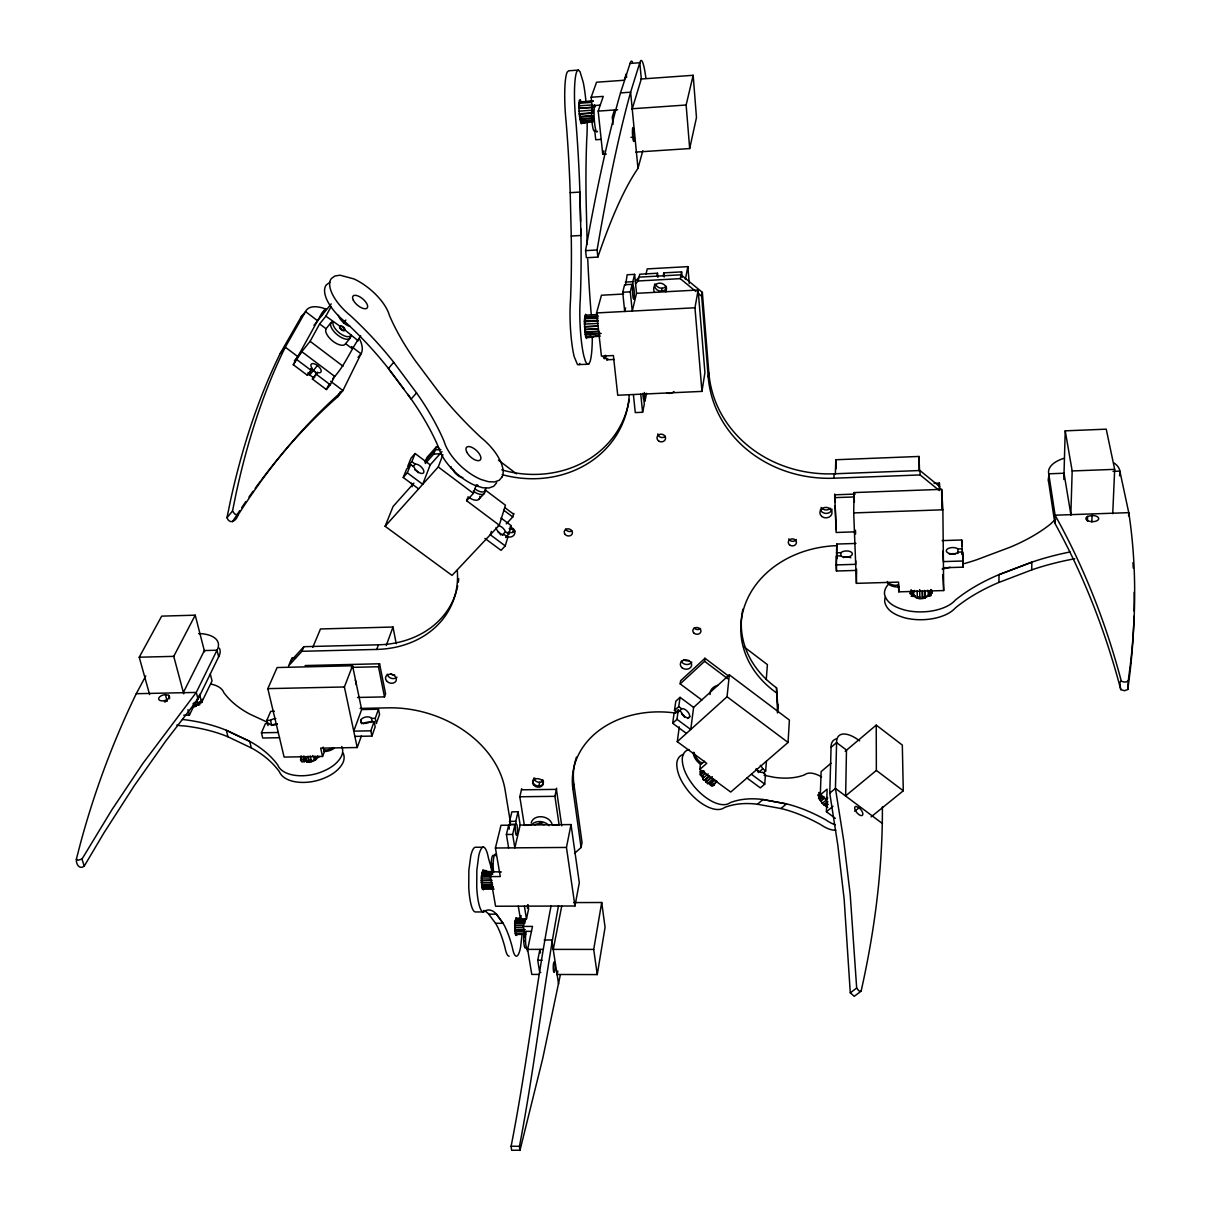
<?xml version="1.0" encoding="UTF-8"?>
<svg xmlns="http://www.w3.org/2000/svg" width="1211" height="1211" viewBox="0 0 1211 1211"><rect width="100%" height="100%" fill="white"/><g stroke="black" fill="none" stroke-linecap="round" stroke-linejoin="round"><path stroke-width="1.5" d="M515.538 933.136C515.432 937.602 516.219 933.212 516.734 935.573M586.624 336.158L586.472 338.505L586.139 335.901M998.954 582.385L999.014 574.635L1031.863 562.146L1031.727 569.897M305.596 756.603C302.659 765.791 318.902 762.567 312.605 755.573M856.419 583.354L853.71 512.919L854.012 492.574L941.658 489.35L942.869 509.801L943.687 590.559L898.789 591.846L898.547 582.113L856.419 583.354L856.601 569.306M598.779 331.209L585.019 331.905L585.579 336.613L590.877 336.037M855.738 560.829L855.677 564.311L836.18 564.916L836.453 571.017L855.92 570.426M593.36 115.878L579.6 116.816C580.886 120.404 580.932 125.762 582.113 123.022M845.641 796.051L846.474 750.063L836.589 742.6L831.079 747.263L829.762 793.144L837.83 845.263L844.143 899.031L850.289 992.838L854.255 996.32L861.097 991.188C874.705 930.759 882.728 868.817 882.38 806.829M1134.011 616.202A3069.734 1160.834 -26.7 0 1 1129.999 672.453L1127.819 689.453L1124.519 690.724L1120.78 689.604A7035.986 2148.617 -36.3 0 0 1054.842 523.213L1048.59 481.63L1048.756 473.804A35.694 16.636 0.2 0 1 1063.576 458.424M1054.872 523.213L1055.069 515.19L1048.756 473.804L1064.015 473.229L1070.887 514.645M1063.848 479.495L1065.226 430.844L1106.233 429.163L1114.68 469.353L1112.742 513.676M836.18 564.916L836.438 555.985L840.737 555.849A6.222 3.164 -2.9 0 0 850.077 556.394A6.222 3.164 -2.9 0 0 850.198 551.55A6.222 3.164 -2.9 0 0 840.812 552.685L836.529 552.821L836.801 558.876L836.786 544.057L855.965 543.436M836.529 552.821L836.786 544.057M836.453 571.017L836.438 555.985M584.792 319.174L585.624 314.254L585.867 315.435M835.318 818.333L826.417 811.733L827.113 789.178L820.316 794.855L826.265 799.29A9.809 4.481 49.9 0 0 827.143 802.999M1070.827 515.129L1072.174 470.958L1065.226 430.844M490.5 875.689L481.63 876.022L482.886 870.103M938.404 489.819L920.118 474.939L833.955 478.209L834.091 473.804A121.917 110.292 -3.5 0 1 708.874 372.988L702.35 292.351L681.036 274.806L639.075 277.137L635.275 281.33M854.815 531.856L836.135 532.477L834.712 494.012M835.348 474.273L835.802 459.741L918.967 456.456L919.573 471.049M579.509 103.677L579.388 100.241L580.069 102.39L580.296 99.726L580.674 102.602M820.316 794.855L821.134 771.604L831.064 763.218M1087.463 521.23L1087.629 516.401L1092.095 515.477A6.403 3.103 0.7 0 1 1098.619 518.126A6.403 3.103 0.7 0 1 1094.154 521.563L1092.489 521.669A6.403 3.103 0.7 0 1 1086.464 519.791A6.403 3.103 0.7 0 1 1087.629 516.401M1091.853 521.911L1092.095 515.477M516.507 919.603L515.977 917.862L515.159 922.252A7.508 1.453 -89.8 0 0 515.311 929.866M821.028 510.951L821.164 507.53A6.055 5.253 -0.1 0 0 830.731 508.287M1119.645 475.847L1119.857 471.124A35.694 16.636 0.2 0 0 1113.757 462.753M1128.607 515.886L1128.758 512.662L1119.857 471.124L1113.015 471.382M1120.78 689.604C1118.056 674.709 1122.748 685.381 1128.258 680.779L1130.468 663.825A3086.385 1159.29 -26.6 0 0 1128.788 512.662L1055.069 515.19A7140.283 2158.956 -36.2 0 1 1121.25 680.93M1127.819 689.453L1128.258 680.779M693.358 752.394A10.309 5.056 48.3 0 0 700.427 764.292L699.822 769.439L730.717 792.055L788.058 742.449L789.39 720.061L729.34 674.83L693.6 707.391L690.754 729.506L676.979 719.334L678.296 709.918L681.339 712.159A5.783 2.785 47.6 0 0 687.833 717.956A5.783 2.785 47.6 0 0 688.529 712.84A5.783 2.785 47.6 0 0 681.793 708.829L678.75 706.573L680.052 697.324L693.6 707.391M712.976 778.794L707.557 783.805L705.498 780.732L703.228 779.99L702.683 778.612L708.163 773.874M482.811 888.117L482.508 889.434L481.433 882.547L492.302 882.486M778.158 704.348L777.583 712.961L776.493 687.772A100.331 83.498 0.9 0 1 742.888 609.148M746.96 778.007L760.357 787.877L764.746 784.122L765.458 774.419L762.506 772.224A5.722 2.71 48.9 0 1 756.557 769.167M763.535 772.86L765.7 770.983L766.412 761.447M630.083 63.426L639.802 62.715L630.613 92.187A2037.432 173.173 -88.9 0 0 600.232 231.861L597.084 249.981L597.871 257.08L586.381 257.746L585.579 250.647L588.864 232.512A2035.297 179.728 -88.8 0 1 620.516 92.884L630.083 63.426A38.964 4.632 86.7 0 1 632.46 61.912M824.858 798.367C816.32 802.439 825.978 805.315 827.734 807.495M766.245 679.553L767.411 664.627L743.705 646.613M558.528 905.616C543.572 985.512 534.808 1066.482 519.458 1146.348L519.958 1150.45L542.695 1058.626L560.315 974.946M521.926 935.634L520.563 947.199A30.033 5.798 -89.8 0 1 512.359 947.547A176.836 35.679 -88.8 0 0 503.216 923.493L496.283 913.987A178.244 36.285 -88.8 0 0 485.036 910.914A32.394 6.797 -90 0 1 476.74 887.224L476.846 870.194L478.723 855.799A32.394 6.797 -90 0 1 488.305 857.464A162.304 32.167 89.1 0 0 491.409 868.03M551.096 905.631C535.807 985.451 526.815 1066.407 511.118 1146.212L511.632 1150.299L520.155 1150.178M492.241 863.488L492.271 866.804M592.709 107.234L578.934 108.203L579.539 116.816M699.822 769.439L706.74 763.324L677.267 741.677L727.039 696.749L729.34 674.83M524.893 923.342L514.72 923.342L515.296 932.894M694.1 752.409A11.414 5.586 48.3 0 0 699.64 761.734L701.941 762.96M701.865 700.034L680.188 683.882L704.59 661.312L704.969 658.194M677.267 741.677L679.295 726.888M680.188 683.882L680.627 680.733L704.969 658.284L728.75 676.192M686.425 733.412L672.665 723.27L674.012 713.839L678.296 709.918M677.509 712.734L674.482 710.494L675.799 701.23L680.052 697.324M833.955 478.209A122.402 110.579 -3.4 0 1 708.238 377.105L708.874 372.988M623.589 294.031L601.473 295.227L596.569 312.938L601.443 356.11L613.387 355.534L617.731 395.24L701.956 391.395L704.923 372.61L698.141 290.004L636.532 293.334L632.248 311.06L630.28 291.836L632.142 284.343L624.619 284.752L622.696 292.245L624.709 311.469L625.587 307.912M531.508 931.35L526.164 931.35L525.831 933.348A10.112 1.892 -89.8 0 0 525.816 944.625A10.112 1.892 -89.8 0 0 527.754 948.803M557.015 974.477L597.25 974.583L605.076 927.369L601.716 902.498L573.726 902.589M525.741 947.85A9.143 1.726 -89.8 0 1 523.848 943.051A9.143 1.726 -89.8 0 1 524.287 932.076L524.302 931.986M597.25 974.583L593.708 949.409L601.716 902.498M306.822 761.946C305.49 758.994 299.193 766.76 301.524 755.967M708.238 377.105L701.669 296.241L702.35 292.351M701.956 391.395L694.963 307.776L698.141 290.004M492.438 868.317L490.41 876.597L495.571 906.237L574.953 905.995L579.312 882.743L571.017 824.57L520.17 825.085L514.842 847.851L512.647 834.44L514.947 824.721L508.741 824.782L506.41 834.485L508.635 847.897M574.574 853.361L581.083 847.518L582.037 842.493L573.908 784.228A93.141 73.568 8.5 0 1 576.466 757.132M557.136 974.704L557.832 971.055M584.535 319.22L584.837 332.344L598.643 331.632M553.23 949.621L561.737 906.085M685.35 279.453L687.848 266.632L647.234 268.903L645.932 274.397M326.031 328.771L330.906 322.731L333.237 321.763A11.187 5.116 39.9 0 0 339.67 333.146A11.187 5.116 39.9 0 0 350.948 335.28L350.463 337.733L345.604 343.652A12.337 5.692 39.9 0 1 333.101 341.366A12.337 5.692 39.9 0 1 326.031 328.771L319.643 323.912L325.88 316.162L331.163 306.489M574.953 905.995L566.445 847.443L571.017 824.57M695.962 291.548L680.264 278.651L681.611 271.885L663.825 272.869L663.189 275.79M359.576 338.989A34.998 16.091 39.8 0 1 361.029 353.794L342.925 390.532A4614.803 1380.585 67.7 0 0 238.067 515.008L234.767 514.07L232.527 511.027L236.115 493.361A2557.844 869.074 60.9 0 1 285.266 347.163L305.55 311.59A34.998 16.091 39.8 0 1 326.213 309.229M539.47 970.965L537.729 960.247L539.939 949.394L540.515 952.966M581.083 847.518L572.909 789.163L573.908 784.228M238.098 515.023C235.918 521.623 229.53 524.514 226.972 517.718L230.62 500.022A2547.868 872.041 61 0 1 280.241 353.445L300.661 317.751L305.55 311.59L317.6 320.764M538.744 974.431L531.765 974.416L527.648 949.379L532.492 926.4L523.349 926.415L525.105 937.026M633.398 394.529L635.275 412.588L642.602 412.27L644.313 404.141L643.904 400.175A6.449 0.802 87.7 0 1 642.89 393.333M646.583 393.318L644.918 401.28L644.509 397.299A6.449 0.802 87.7 0 0 644.434 392.485M531.19 823.056A10.717 8.28 12.4 0 1 541.817 816.759A10.717 8.28 12.4 0 1 552.261 825.024L559.119 824.948L554.926 796.323L556.666 788.21M927.444 590.272C933.711 601.034 908.477 601.943 914.593 590.423M515.75 918.877L526.467 918.907L528.617 908.961L528.163 906.146A5.389 1.014 90 0 1 527.406 905.313M523.349 926.415L524.923 919.134M527.3 908.205L528.087 904.556M661.433 291.23L662.069 288.279M521.139 915.607L520.397 918.922L518.293 906.176M635.805 152.102L689.68 148.559L696.476 117.573L693.161 75.294L640.922 79.033M600.368 105.13L594.707 105.524L594.359 107.083A13.639 1.862 86.5 0 0 594.571 122.811A13.639 1.862 86.5 0 0 597.038 131.999L597.447 131.318M600.868 139.416L595.736 139.749L594.707 130.228A12.322 1.695 86.5 0 1 592.073 122.568A12.322 1.695 86.5 0 1 592.209 106.962L594.707 105.524L594.843 106.765M656.831 276.153L657.497 273.232L639.771 274.216L638.136 280.967L635.608 283.768M594.646 107.234L594.571 104.767M538.819 786.06L539.667 782.291M516.249 824.267L515.765 821.285L518.036 811.748L511.875 811.824L509.574 821.361L510.058 824.328L516.249 824.267A5.51 1.06 89.6 0 1 517.506 829.838A5.51 1.06 89.6 0 1 516.264 835.106A5.51 1.06 89.6 0 1 515.432 827.703L514.947 824.721M689.68 148.559L686.137 105.009L693.161 75.294M579.479 103.919L578.979 103.132L578.934 108.203M531.175 825.236L524.348 825.297L519.807 796.762L521.729 788.664M501.369 871.981L482.614 871.466M490.41 876.597L500.279 876.552L495.405 848.003L501.006 825.266L510.315 825.175M632.142 284.343L632.581 288.596A6.691 0.848 87.3 0 0 633.338 298.572A6.691 0.848 87.3 0 0 634.337 294.5A6.691 0.848 87.3 0 0 633.232 285.947L632.808 281.694L634.625 274.352L627.162 274.761L625.587 284.933M198.604 633.595A31.092 15.652 -13.9 0 1 216.996 650.231L196.273 692.42L142.868 763.445L111.942 809.72L81.985 859.083L77.973 860.234L76.384 859.114L80.637 842.689A6799.326 2381.371 26.8 0 1 136.253 693.721L145.774 675.935M195.077 702.501L196.076 706.407L193.76 706.482M597.856 257.05A3181.04 257.928 -87.4 0 1 637.97 168.374L642.814 150.724M515.038 923.448L515.159 922.252M512.601 532.416L513.6 529.04A5.843 4.98 17.2 0 1 509.195 528.677M506.274 523.863L512.768 516.991L513.842 513.403M484.945 538.426L501.036 550.324L505.244 545.904L507.833 537.26L504.548 534.793A6.07 2.937 43.5 0 1 499.341 532.749A6.07 2.937 43.5 0 1 496.056 527.527M505.608 537.502L508.741 534.202L511.284 525.71L501.006 517.99M632.233 108.884L641.315 78.912L639.802 62.715A38.994 4.466 86.8 0 1 645.917 78.276M413.905 483.128L393.106 506.44L385.113 526.27L452.036 575.407L499.28 525.196L505.456 505.229L485.036 489.85M491.348 531.402L490.304 534.747L505.244 545.904M716.579 780.853C710.721 791.479 711.493 782.836 707.92 783.487M606.348 154.039L602.76 154.281L603.865 150.875M614.537 109.974L612.266 116.967L613.023 124.4M499.28 525.196L466.629 500.733L473.395 493.377L476.241 484.96A3.088 1.468 42.7 0 0 477.528 485.687M466.629 500.733L467.522 498.115M602.76 154.281L598.189 111.109L603.26 96.396L591.165 97.258L592.754 112.033M357.517 697.46L384.493 696.9L385.582 693.827L379.573 663.779L305.111 665.55M354.868 736.394L371.913 736.091L375.168 726.827L374.093 721.589L370.324 721.65A5.646 3.133 -11.8 0 1 361.801 722.695A5.646 3.133 -11.8 0 1 363.603 717.684A5.646 3.133 -11.8 0 1 371.505 718.38L375.259 718.305L378.483 709.222L361.665 709.555L353.748 731.141L370.823 730.823L374.093 721.589M591.165 97.258L596.569 82.227L624.195 80.244L626.269 73.871L626.602 77.443M361.665 709.555L352.552 665.762L277.122 667.533L267.828 688.635L284.101 757.072L322.55 756.466L320.673 748.141L357.23 747.535L361.438 735.849M384.493 696.9L378.483 666.746L379.603 663.704M386.248 645.508L393.015 627.026L320.491 628.963L312.756 647.37M295.726 657.709L292.063 657.8L288.536 665.944L301.917 651.291L376.712 649.429L378.438 644.797A98.772 81.364 22.4 0 0 455.911 592.8M319.901 756.36C316.525 757.995 316.934 759.388 313.831 760.917M385.113 526.27L438.261 466.962L442.893 454.685M322.55 756.466L324.442 751.501L324.033 749.685L326.667 750.048A11.202 6.252 -12.7 0 0 332.147 748.247M425.318 463.51L433.735 454.049L436.596 446.602L439.548 448.827M357.23 747.535L344.393 686.97L352.552 665.762M430.208 464.857L422.715 484.309L407.335 472.835L410.665 464.555L414.056 467.098A6.191 3.012 41.8 0 0 421.125 473.41A6.191 3.012 41.8 0 0 422.911 468.929A6.191 3.012 41.8 0 0 415.222 464.161L411.846 461.633L415.101 453.519L430.208 464.857L442 451.642M425.636 460.755L426.908 457.516L436.596 446.602M418.597 488.911L403.233 477.467L406.578 469.172L410.665 464.555M826.992 797.565L826.265 799.29L827.749 798.049L826.992 797.474L827.204 799.396M301.917 651.291L303.885 646.689L378.438 644.797M279.499 737.711L262.726 738.014L261.455 732.791L265.406 723.633L269.114 723.557A5.631 3.058 -13.3 0 0 277.258 724.072M268.055 725.571L266.814 720.378L270.689 711.372L274.382 711.296M349.843 326.259C345.483 325.547 339.398 319.447 338.308 315.284M194.108 702.516L201.662 702.35L212.046 680.885L210.305 674.118M183.754 715.201L189.4 715.095L198.771 695.901M76.384 859.114C75.733 863.958 79.608 870.028 84.225 866.137L103.995 832.805L134.466 785.439L165.831 740.95L198.029 699.11L218.661 656.801A31.017 15.698 -13.9 0 0 219.418 648.173M261.455 479.859A4578.836 1381.251 67.9 0 1 337.839 396.678L340.306 391.622M183.285 692.692L204.387 650.549L216.996 650.231L218.661 656.801M332.647 378.71C344.757 366.252 350.63 349.707 360.711 335.901M330.315 384.795L334.614 376.349L301.781 351.614L293.304 364.738L307.382 375.304L312.302 368.628A6.282 2.997 39.7 0 1 313.119 363.572A6.282 2.997 39.7 0 1 320.764 369.325A6.282 2.997 39.7 0 1 317.297 372.398L312.393 379.058L326.38 389.548L330.315 384.795L316.313 374.275L317.297 372.398M326.38 389.548L329.256 383.902M183.739 693.827L173.748 656.362L195.228 615.173L161.699 616.127L139.235 657.21L149.619 694.569M307.382 375.304L312.302 368.628M585.836 100.286A40.463 5.813 86.3 0 0 583.248 82.318L580.008 71.646L578.404 70.087L568.746 70.783L567.263 72.009A40.432 5.994 86.3 0 0 566.142 122.054A246.635 41.87 86.1 0 1 570.169 191.762L571.274 236.932A245.894 41.991 86.2 0 1 570.487 300.419A39.494 6.116 87.1 0 0 574.181 356.609L577.511 364.617L588.667 364.223L590.045 361.665A39.524 5.934 87.2 0 0 592.3 337.793M294.394 360.772L310.107 341.305L319.643 323.912M293.304 364.738L321.748 313.24L325.517 308.563L321.309 316.177M579.115 364.693L579.797 363.451M481.388 875.765L481.312 882.637M199.225 703.379L201.98 702.38L201.541 701.411M927.02 596.402L931.198 595.555L930.744 589.515M280.271 353.461L285.296 347.179L297.8 356.594M313.982 325.305L331.193 303.885M861.097 991.188L858.887 990.901L856.677 988.025L850.183 894.263L843.689 840.51L835.439 788.422L836.589 742.6A31.229 13.624 49.4 0 1 859.643 740.86M339.988 326.243L325.88 316.162M343.515 322.898L345.846 320.037M344.893 329.982L358.229 340.836M309.486 375.274L317.449 365.495M312.393 379.058L316.767 373.684L313.543 370.309A6.267 2.997 39.6 0 0 310.864 368.901M350.948 335.28L349.495 338.747A12.367 5.661 39.9 0 1 338.02 335.341A12.367 5.661 39.9 0 1 330.542 324.306L330.906 322.731L333.237 321.763M358.047 357.396L361.029 353.794L351.538 346.573M226.972 517.718L232.527 511.027M496.677 482.735L493.755 486.247L489.047 487.972L482.841 487.761L475.575 485.611A37.269 17.499 42.4 0 1 438.654 447.601A222.854 111.261 39.1 0 0 411.634 399.721L407.819 394.392M337.824 396.648L342.925 390.532L330.603 381.253M821.103 801.485L818.53 798.079L821.679 795.778M393.711 362.271L388.428 368.522L411.165 399.07L416.523 392.879M415.101 453.519L411.059 458.106L407.774 466.235L411.846 461.633M403.233 477.467L407.335 472.835M413.193 466.462L415.222 464.161M424.577 461.966L435.355 449.826L440.849 449.614M290.534 661.327L303.885 646.689M478.829 499.371L484.097 493.664M502.338 535.05L505.471 531.735L508.741 534.202M300.51 756.345L300.782 757.375M674.482 710.494L678.75 706.573M678.584 711.75L681.793 708.829M672.665 723.27L676.979 719.334M687.606 718.501L689.74 716.549M701.865 763.626L704.56 761.235M700.503 771.15C698.005 771.558 702.88 774.722 703.091 770.559M700.548 772.8L703.334 770.68M702.683 778.612C703.576 775.494 694.917 774.571 704.454 771.165M700.639 774.525L703.833 772.421M701.623 776.523L705.635 773.163M704.408 780.308L709.51 775.842M704.318 780.444L709.419 775.963M706.089 781.731L711.175 777.265M706.043 782.336L712.416 776.751M709.525 783.895L714.611 779.445M709.858 784.667L714.944 780.217M712.219 784.062L713.067 785L716.882 781.655M759.494 771.619L762.763 768.803L765.7 770.983M757.45 804.21L762.975 799.517L786.469 803.892L780.974 808.524M578.404 70.087L576.951 71.313A40.463 5.813 86.3 0 0 575.906 121.388A246.862 40.659 86.2 0 1 579.872 191.156L580.644 221.356M845.187 751.304L876.234 725.117L902.316 745.068L903.285 790.783L871.087 816.91M819.257 795.082C816.153 793.038 819.136 798.776 820.846 793.81M818.348 795.899L819.014 796.414L821.512 794.34M818.969 797.761L821.467 795.672M819.59 799.548L823.329 796.429M820.18 799.729L823.934 796.611M829.762 793.144L835.439 788.422L882.486 823.571M822.284 803.377L826.402 800.047M824.101 804.74L827.855 801.637L824.04 804.891M825.751 806.344L828.263 804.271M826.417 811.733L833.001 806.299M845.793 795.718L876.355 770.438L876.234 725.117M854.769 811.294L859.053 807.782A5.586 2.513 50.1 0 1 862.837 813.807A5.586 2.513 50.1 0 1 859.583 815.003L858.523 814.276A5.586 2.513 50.1 0 1 854.921 809.296A5.586 2.513 50.1 0 1 856.101 806.45L859.053 807.782M850.289 992.838L856.677 988.025M329.801 282.36L326.243 284.979A36.92 16.5 40 0 0 345.377 322.065A222.733 110.473 38.8 0 1 387.929 367.887L403.868 389.064M201.874 700.079L202.419 699.292M701.759 763.535L700.533 764.383M592.209 106.962L594.692 105.599M453.489 470.519C454.186 473.274 461.119 478.466 462.784 477.482M912.201 595.07L911.126 596.236L914.85 596.402M910.203 592.633C908.099 594.752 914.502 593.935 911.156 590.332M525.014 941.386L524.56 940.599M515.553 920.723L515.614 920.708A7.508 1.453 -89.8 0 1 516.597 918.604L516.946 918.498M524.287 932.076L526.149 931.441M301.433 758.676L300.449 759.872L303.431 759.933M701.29 774.662L700.791 772.921M930.487 593.435L932.334 593.027L931.804 592.088M324.306 751.516L324.442 751.501A10.112 5.661 -12.7 0 0 333.994 748.368M620.516 92.899L630.613 92.187L637.97 168.344M579.403 101.936L593.163 100.967M579.463 102.254L593.208 101.285M579.1 103.283L591.15 102.435M579.07 105.841L592.845 104.888M579.1 108.384L592.875 107.431M579.085 111.155L592.906 110.156M598.189 111.109L617.61 109.762M631.627 108.793L686.137 105.009M579.373 113.743L593.133 112.79M579.236 114.152L593.012 113.198M579.63 116.619L593.39 115.681M580.008 118.648L592.043 117.815M579.963 119.526L591.982 118.708M580.417 120.828L585.564 120.479M580.417 121.161L590.711 120.449M580.841 121.69L592.83 120.873M580.886 122.811L592.875 121.993M581.764 123.174L585.185 122.947M630.961 137.358L634.292 137.146L634.004 131.817A6.978 0.848 86.8 0 0 632.778 127.73A6.978 0.848 86.8 0 0 632.581 135.39L632.732 137.146A6.978 0.848 86.8 0 0 633.747 141.445A6.978 0.848 86.8 0 0 634.292 137.146M570.199 192.685L579.902 192.065L580.947 235.464L571.244 236.039M585.579 250.647L597.084 249.981M638.136 280.967L680.264 278.651M625.285 282.102L632.808 281.694M622.696 292.245L630.28 291.836M596.569 312.938L694.963 307.776M585.443 315.163L597.447 314.542M584.701 316.813L598.446 316.086M584.807 317.842L596.841 317.206M584.429 318.796L598.189 318.084M584.292 321.036L598.067 320.325M584.459 321.717L598.219 321.006M584.217 324.124L598.007 323.413M598.143 326.047L584.368 326.758L598.31 326.198M598.446 328.832L584.686 329.528L598.401 328.892M585.352 334.13L600.807 333.343M585.322 334.372L600.777 333.585M596.024 335.78L599.445 335.598M586.2 336.628L599.899 335.931M586.185 336.976L599.899 336.28M586.639 337.581L593.481 337.233M606.862 359.803L614.265 359.44M433.735 454.049L441.076 453.762M834.091 473.804L919.936 470.519L939.554 486.489M1072.174 470.958L1114.68 469.353M934.105 483.295L939.358 483.098L939.721 489.471M855.193 494.073L834.682 494.815L835.015 502.141M834.591 497.645L853.467 496.964M853.71 512.919L942.869 509.801M942.203 540.621L961.716 539.985L962.382 554.941L962.124 551.399M943.46 567.762L963.275 567.157L962.594 551.989L958.204 552.125A6.327 3.179 -1.2 0 1 948.743 553.291A6.327 3.179 -1.2 0 1 948.395 548.416A6.327 3.179 -1.2 0 1 957.992 548.946L962.351 548.81M963.245 560.996L943.399 561.601L942.794 551.111M451.037 466.613L450.886 467.779L453.565 469.959M139.235 657.21L173.748 656.362M351.251 667.382L378.483 666.746M267.828 688.635L344.393 686.97M136.268 693.706L196.273 692.42L198.029 699.11M360.076 708.405L388.322 707.845A102.466 78.957 16.8 0 1 505.108 790.026L510.452 822.663M266.814 720.378L270.507 720.303A5.631 3.058 -13.3 0 1 275.82 718.607M261.455 732.791L278.258 732.488M521.457 789.814L556.424 789.375L561.722 825.796M519.807 796.762L554.926 796.323M509.574 821.361L515.765 821.285M506.41 834.485L512.647 834.44M483.628 847.2L475.772 847.261A32.364 6.918 -90 0 0 470.791 855.859L468.854 870.24L468.748 887.254A32.364 6.918 -90 0 0 475.393 911.959L483.28 911.944M495.405 848.003L566.445 847.443M482.947 870.179L486.686 870.77M482.644 871.738L491.666 871.693M482.129 872.208L492.968 872.132M481.796 873.933L492.635 873.873M481.842 874.115L492.695 874.054M481.63 876.022L490.682 875.977M481.342 878.036L490.455 878.02M490.47 880.185L481.236 880.427L492.105 880.367M481.675 884.363L492.544 884.302M481.539 884.984L492.393 884.923M481.933 886.316L492.786 886.27M481.902 886.558L492.756 886.513M482.341 887.315L493.18 887.254M482.281 888.178L493.134 888.132M482.689 889.177L494.088 889.116M488.775 914.184L496.434 914.169L503.08 923.282L495.541 923.297M516.113 918.226L521.139 918.226M515.78 919.709L524.151 919.694M515.386 920.118L525.438 920.103M515.417 920.36L525.468 920.345M515.038 921.329L525.09 921.314M515.129 921.995L525.196 921.98M514.645 925.31L523.031 925.295M514.796 925.613L523.182 925.598M514.72 927.581L523.107 927.565M514.902 929.654L524.923 929.594M514.69 929.745L524.757 929.73M514.932 931.622L525.044 931.486M515.159 933.439L525.226 933.424M515.583 934.196L525.635 934.181M515.553 934.423L525.604 934.408M544.163 939.993L551.732 939.993L558.589 984.089M527.648 949.379L542.831 949.394M553.109 949.394L593.708 949.409M537.729 960.247L542.089 960.247M511.118 1146.212L519.458 1146.348M168.738 695.326A5.571 2.876 -14.7 0 1 168.465 698.656A5.571 2.876 -14.7 0 1 162.789 700.851L161.457 700.821A5.571 2.876 -14.7 0 1 159.035 697.612A5.571 2.876 -14.7 0 1 165.392 694.63L168.738 695.326L169.646 698.671M898.85 586.987L898.683 586.987A11.217 5.813 -1.9 0 1 887.36 581.477M588.667 364.223L587.123 364.148L585.488 361.408L583.884 356.14A39.524 5.934 87.2 0 1 580.251 299.904A246.121 40.765 86.3 0 0 580.962 236.357L580.826 228.894M199.209 703.697C201.904 705.998 195.304 703.969 196.121 706.24M764.08 775.297L774.556 777.371A168.253 76.823 46.9 0 0 804.619 774.813A32.137 14.729 49.8 0 1 821.588 776.932M493.392 855.299A9.824 2.013 89.9 0 0 491.439 860.476A9.824 2.013 89.9 0 0 491.696 871.36L493.664 871.905M267.676 722.377L249.814 714.127A165.014 86.178 -11 0 1 223.793 692.556A31.97 16.742 -14.4 0 0 210.805 684.048M819.559 792.63L818.712 792.554L819.469 794.098M474.803 488.79L474.924 488.881A11.141 5.298 42.7 0 0 485.656 488.442M473.244 491.06L475.832 492.756A12.322 5.873 42.7 0 0 485.111 490.576M751.335 774.223L764.746 784.122M727.039 696.749L788.058 742.449M504.73 507.515L513.6 514.191M503.776 510.225L512.768 516.991M704.59 661.312L727.841 678.796M297.21 359.909L311.303 370.505M438.261 466.962L473.395 493.377M310.107 341.305L343.001 366.191M876.355 770.438L903.285 790.783M345.604 343.652L351.932 348.48M498.463 460.135L516.476 473.819M698.823 293.895L701.669 296.241M713.067 785L714.248 785.303L713.703 783.926M819.014 796.414L819.605 797.353M592.83 115.62L592.784 121.721M323.927 750.305L324.442 751.501M81.985 859.083L84.225 866.137M165.392 694.63L167.209 701.305M711.493 785.303L711.22 784.138M187.962 709.691L189.4 715.095M197.393 701.759L198.301 705.196M196.757 701.532L197.665 704.969M193.094 703.455L194.002 706.891M199.558 694.312L201.662 702.35M195.228 615.173L204.598 651.775M227.986 736.803L226.321 730.294L249.678 741.344L251.298 747.898M270.507 720.303L271.748 725.495A5.631 3.073 -13.4 0 1 277.062 723.8M303.961 755.952L305.187 761.295M303.295 756.436L304.521 761.78M300.661 756.481L301.494 760.039M308.063 756.194L309.289 761.537M307.806 756.754L309.047 762.097M306.141 758.207L306.958 761.764M310.243 755.982L311.484 761.507M315.768 759.721L314.951 756.148L315.587 759.6M323.065 747.066L323.791 750.32M360.757 720.212L361.499 723.694M371.505 718.38L372.216 721.877M370.823 730.823L371.913 736.091M375.259 718.305L376.333 723.557L379.543 714.46L378.483 709.222M393.015 627.026L396.209 643.707M411.513 483.234L412.149 486.731M527.451 951.286L526.846 947.562A9.143 1.711 -89.8 0 0 527.285 948.046M524.378 906.161L526.467 918.907M508.741 824.782L509.241 827.764A5.495 1.09 89.6 0 0 509.18 829.172M518.036 811.748L520.17 825.085M484.037 871.224L483.325 872.344L483.083 870.785M493.679 872.026L493.361 869.619A10.869 2.21 89.9 0 1 493.725 857.66A10.869 2.21 89.9 0 1 496.116 854.875M898.501 585.488L898.789 591.846M640.755 394.18L642.602 412.27M634.625 274.352L636.532 293.334M657.497 273.232L657.876 277.349M663.825 272.869L664.203 277.001M681.611 271.885L682.096 277.455M687.848 266.632L689.271 283.541M963.275 567.157L962.594 551.989M776.493 687.772L777.916 708.072M942.794 574.604L943.687 590.559M483.219 888.284L483.461 889.828L483.704 888.178M835.166 505.804L836.226 529.585M840.812 552.685L840.949 555.713M835.802 459.741L836.195 468.718M919.936 470.519L920.118 474.939M854.012 492.574L854.376 501.99M855.466 530.251L855.602 534.006M587.184 244.213L586.109 199.876A193.366 25.855 87.1 0 1 586.76 138.659A40.463 5.813 86.3 0 0 587.138 122.462M913.124 590.968L913.23 596.327M912.867 591.104L912.988 596.463M911.217 590.029L911.293 593.602M910.823 590.393L910.899 593.95M898.638 584.868L895.413 585.367A12.428 6.418 -1.9 0 1 887.814 582.567M917.196 590.711L917.242 598.037M922.388 591.104L922.525 598.264M922.313 590.938L922.434 598.098M918.967 456.456L919.225 470.928M919.694 589.575L919.845 598.522M925.174 590.832L925.28 597.992M924.583 590.378L924.704 597.538M931.486 589.802L931.531 593.375M929.503 590.726L929.579 596.1M928.565 590.499L928.64 595.873M941.658 489.35L941.87 509.498M939.358 483.098L939.448 490.561M957.992 548.946L958.007 553.548M961.716 539.985L961.746 546.085M458.727 578.646A98.772 81.364 22.4 0 1 458.303 582.264M457.682 585.852A98.772 81.364 22.4 0 1 456.426 591.089M629.236 399.463A105.539 94.155 20.5 0 1 501.763 469.853M700.579 628.539A4.057 3.391 7.3 0 1 694.175 627.964M514.993 531.024A5.858 4.995 17.2 0 1 508.181 532.053M572.909 789.163A93.444 73.689 8.5 0 1 675.829 713.112M509.831 527.042A5.888 5.011 17.2 0 1 514.69 533.763A5.888 5.011 17.2 0 1 506.849 536.503M776.16 692.616A100.695 83.665 0.9 0 1 746.233 601.64A100.695 83.665 0.9 0 1 836.937 545.661M691.769 662.039A5.677 4.693 7.8 0 1 686.365 664.476A5.677 4.693 7.8 0 1 681.324 661.145M832.063 509.301A6.07 5.253 0 0 1 826.402 513.388A6.07 5.253 0 0 1 820.362 509.71M543.224 780.989A5.389 4.223 12.8 0 1 537.593 781.988A5.389 4.223 12.8 0 1 533.733 778.083M397.011 677.191A5.54 4.435 19 0 1 391.365 678.311A5.54 4.435 19 0 1 387.248 674.179M571.864 531.024A4.148 3.557 14.3 0 1 565.598 529.01M796.278 539.485A4.072 3.497 2.2 0 1 788.77 538.85M665.339 436.354A4.299 3.83 10 0 1 657.815 433.916M629.236 394.741A105.947 94.397 20.4 0 1 502.171 474.651M457.258 570.23A99.12 81.515 22.3 0 1 376.712 649.429M673.982 391.531A6.222 5.616 9.8 0 1 666.61 392.773M666.64 287.961A6.388 5.949 12.2 0 1 654.606 284.07M654.803 292.426A6.403 5.964 12.2 0 1 655.514 284.782A6.403 5.964 12.2 0 1 663.704 284.343A6.403 5.964 12.2 0 1 665.823 291.836M394.741 675.027A5.525 4.42 19 0 1 390.714 673.785M355.217 680.113A11.126 8.81 20.2 0 1 356.201 684.836M363.179 723.8A5.631 3.133 -11.8 0 1 371.005 722.467M200.496 701.275A7.993 4.178 -14.4 0 1 199.573 702.441M317.736 755.891A8.356 4.693 -13.1 0 1 316.858 757.163M311.727 760.099A8.356 4.693 -13.1 0 1 309.592 760.553M307.473 760.675A8.356 4.693 -13.1 0 1 302.629 759.1M341.744 746.46A33.424 18.755 -13.1 0 1 341.381 756.391C336.461 765.428 326.773 770.347 317.358 773.405A33.424 18.755 -13.1 0 1 277.788 765.049A191.111 106.735 -17.4 0 0 250.147 741.601L225.821 730.066A190.248 105.402 -17.5 0 0 182.392 719.44M176.836 725.117A31.895 16.787 -14.4 0 0 184.133 725.889A189.794 105.675 -17.5 0 1 227.486 736.576L251.782 748.156A190.657 107.007 -17.5 0 1 279.378 771.679A33.348 18.801 -13.1 0 0 318.871 780.081C328.287 777.023 337.945 772.088 342.834 763.036A33.348 18.801 -13.1 0 0 343.182 753.091M543.467 781.7A5.389 4.238 12.8 0 1 536.079 785.515A5.389 4.238 12.8 0 1 534.944 778.083M542.437 779.551A5.389 4.238 12.8 0 1 543.118 780.58M534.535 824.797A9.718 7.493 12.4 0 1 544.117 824.706M532.235 824.101A10.748 8.295 12.4 0 1 549.173 825.69M539.47 822.36A9.718 7.493 12.4 0 1 541.998 822.602M540.802 972.569A5.162 0.939 -89.7 0 1 540.575 972.342M510.058 824.328A5.495 1.09 89.6 0 1 510.346 824.297M495.027 855.36A9.824 1.998 89.9 0 1 496.056 855.859M516.552 933.62A7.508 1.453 -89.8 0 1 516.174 933.363M481.993 875.265A8.099 1.695 -90 0 1 483.931 871.753M482.568 886.422A8.099 1.695 -90 0 1 481.948 883.379M481.796 881.411A8.099 1.695 -90 0 1 481.811 877.203M509.165 956.19A30.018 5.904 -89.8 0 1 504.987 947.547A176.73 36.315 -88.7 0 0 495.693 923.509L488.623 914.017A178.138 36.935 -88.7 0 0 483.658 910.505M314.648 377.529A6.267 2.997 39.6 0 1 313.377 377.181M310.864 368.765A6.267 2.997 39.6 0 1 316.646 373.715M344.56 329.513A3.088 1.408 39.9 0 1 342.955 330.648A3.088 1.408 39.9 0 1 339.791 327.924A3.088 1.408 39.9 0 1 340.836 326.304M342.107 326.819A3.088 1.408 39.9 0 1 344.302 328.953M313.937 377.514A6.267 2.997 39.6 0 1 311.257 376.106L309.986 375.077A6.267 2.997 39.6 0 1 308.003 372.716M300.661 317.751A34.907 16.182 39.8 0 1 303.537 314.482M232.512 521.684A4578.836 1381.251 67.9 0 1 239.672 510.694M241.716 507.621A4578.836 1381.251 67.9 0 1 245.848 501.566M248.951 497.1A4578.836 1381.251 67.9 0 1 253.099 491.242M255.173 488.351A4578.836 1381.251 67.9 0 1 260.395 481.267M414.662 469.626A6.176 3.012 41.8 0 1 418.234 472.684M497.66 531.553A6.055 2.952 43.4 0 1 500.733 534.959M498.19 525.513A6.07 2.937 43.5 0 1 505.471 531.735M479.859 496.268A12.292 5.888 42.7 0 1 467.976 496.813M477.891 485.278A3.088 1.468 42.7 0 1 477.255 484.99M666.383 286.296A6.358 5.934 12.2 0 1 655.56 284.207M605.046 357.578A11.822 1.68 87.3 0 1 603.32 356.609M607.755 358.592A13.094 1.847 87.4 0 1 605.394 355.232M587.759 259.184A192.988 25.9 87.1 0 0 590.968 311.272A39.524 5.934 87.2 0 1 591.271 314.482M585.609 332.858A9.885 1.483 87.2 0 1 584.731 326.198M584.625 323.625A9.885 1.483 87.2 0 1 584.61 321.142M584.716 318.932A9.885 1.483 87.2 0 1 585.942 315.42M581.946 120.373A10.112 1.453 86.3 0 1 581.189 120.419M580.78 119.42A10.112 1.453 86.3 0 1 580.008 115.741M579.373 108.067A10.112 1.453 86.3 0 1 580.72 100.907M1132.936 562.646A3069.734 1160.834 -26.7 0 1 1133.284 568.08M1134.147 592.224A3069.734 1160.834 -26.7 0 1 1134.117 610.995M1048.59 481.63A35.603 16.712 0.2 0 1 1048.802 477.179M949.348 554.184A6.312 3.194 -1.1 0 1 955.63 553.987M843.371 557.514A6.206 3.164 -2.8 0 1 850.818 557.787M964.44 563.569A182.498 87.449 -2.7 0 0 976.535 559.815L1010.413 547.1A182.165 86.829 -2.5 0 0 1051.012 523.652A36.648 17.938 0.7 0 1 1055.72 519.686M950.241 567.278A182.498 87.449 -2.7 0 1 942.113 569.079M928.655 595.207A9.294 4.859 -1.4 0 1 926.839 596.1M924.674 596.705A9.294 4.859 -1.4 0 1 922.298 597.023M919.86 596.993A9.294 4.859 -1.4 0 1 917.544 596.645M915.501 595.994A9.294 4.859 -1.4 0 1 913.881 595.07M888.268 584.519A37.208 19.421 -1.4 0 0 884.545 594.389C886.74 603.895 896.927 607.907 905.374 610.223A37.208 19.421 -1.4 0 0 955.464 599.99A221.764 119.162 2.9 0 1 998.348 574.907L1032.574 561.904A221.492 118.042 3.1 0 1 1070.055 551.974M1074.763 558.755A220.886 118.406 3.2 0 0 1032.423 569.639L998.288 582.673A221.159 119.526 3 0 0 955.509 607.801A37.117 19.497 -1.4 0 1 905.556 618.034C897.109 615.688 886.952 611.631 884.772 602.124A37.117 19.497 -1.4 0 1 885.408 597.053M689.044 660.676A5.661 4.677 7.8 0 1 683.504 659.586M710.009 694.584A11.368 9.279 6.4 0 1 717.608 685.396M831.079 747.263A31.168 13.699 49.4 0 1 836.423 738.877M760.296 765.291A5.722 2.71 48.9 0 1 762.763 768.803M755.952 769.046A5.707 2.71 48.9 0 1 758.419 772.557M681.536 713.869A5.767 2.8 47.6 0 1 684.487 717.139M827.128 805.27A8.038 3.678 49.7 0 1 825.599 804.392M820.377 798.261A8.038 3.678 49.7 0 1 819.741 796.611M688.998 749.473A34.014 16.757 48.6 0 0 682.247 759.04C682.368 769.5 688.09 778.809 694.387 786.756A34.014 16.757 48.6 0 0 730.097 802.696A191.701 94.261 52.2 0 1 762.491 799.442L786.968 803.998A190.596 92.929 52.3 0 1 826.205 820.104A32.137 14.729 49.8 0 0 835.257 824.782M703.424 777.386A8.507 4.193 48.6 0 1 702.441 775.555M701.85 773.814A8.507 4.193 48.6 0 1 701.684 772.27M835.787 830.186A32.076 14.804 49.8 0 1 820.71 824.63A190.172 93.323 52.4 0 0 781.473 808.63L756.966 804.149A191.277 94.655 52.3 0 0 724.511 807.495A33.938 16.833 48.7 0 1 688.817 791.661C682.52 783.714 676.843 774.389 676.752 763.944A33.938 16.833 48.7 0 1 683.549 754.347M502.217 476.756L499.31 480.237L494.618 481.933L488.411 481.706L481.145 479.526A37.359 17.408 42.5 0 1 444.134 441.44A223.429 110.746 39.1 0 0 416.993 393.514L393.212 361.635A223.308 109.944 38.9 0 0 350.539 315.708A37.011 16.409 40.1 0 1 331.314 278.606L334.857 276.017L340.079 275.2L354.021 278.954A37.011 16.409 40.1 0 1 389.382 315.344A183.012 77.262 42.6 0 0 415.297 360.711L438.806 392.092A183.224 77.671 42.8 0 0 481.206 437.701A37.359 17.408 42.5 0 1 502.217 476.756M554.487 962.397L554.26 962.094A5.177 0.893 -89.8 0 0 553.366 964.789A5.177 0.893 -89.8 0 0 553.442 970.526L553.609 971.449A5.177 0.893 -89.8 0 0 554.789 970.768A5.177 0.893 -89.8 0 0 554.85 963.956L554.487 962.397M564.992 534.308A4.163 3.557 14.3 0 0 572.092 534.112A4.163 3.557 14.3 0 0 567.883 528.813A4.163 3.557 14.3 0 0 564.992 534.308M789.602 544.935A4.087 3.512 2.2 0 0 796.354 543.179A4.087 3.512 2.2 0 0 791.131 539.016A4.087 3.512 2.2 0 0 789.602 544.935M533.627 785.122A5.404 4.238 12.8 0 0 542.816 785A5.404 4.238 12.8 0 0 537.26 778.612A5.404 4.238 12.8 0 0 533.627 785.122M386.733 681.112A5.555 4.435 18.9 0 0 396.042 680.915A5.555 4.435 18.9 0 0 390.063 674.164A5.555 4.435 18.9 0 0 386.733 681.112M694.236 633.353A4.072 3.391 7.4 0 0 700.881 631.688A4.072 3.391 7.4 0 0 695.568 627.616A4.072 3.391 7.4 0 0 694.236 633.353M682.308 667.972A5.707 4.693 7.8 0 0 691.587 665.656A5.707 4.693 7.8 0 0 684.094 660.025A5.707 4.693 7.8 0 0 682.308 667.972M821.845 516.491A6.1 5.268 0 0 0 831.912 513.782A6.1 5.268 0 0 0 824.161 507.591A6.1 5.268 0 0 0 821.845 516.491M658.496 440.834A4.314 3.83 10 0 0 665.505 438.866A4.314 3.83 10 0 0 659.844 434.325A4.314 3.83 10 0 0 658.496 440.834M165.831 701.411A5.555 2.891 -14.8 0 0 164.424 701.744A5.555 2.891 -14.8 0 1 165.816 701.472M340.23 327.697A3.088 1.408 39.9 0 0 344.635 330.255A3.088 1.408 39.9 0 0 342.456 326.395A3.088 1.408 39.9 0 0 340.23 327.697M466.931 452.399A9.34 4.36 42.5 0 0 479.904 460.271A9.34 4.36 42.5 0 0 473.425 448.191A9.34 4.36 42.5 0 0 466.931 452.399M353.385 300.328A9.249 4.102 40.1 0 0 366.449 308.533A9.249 4.102 40.1 0 0 360.515 297.255A9.249 4.102 40.1 0 0 353.385 300.328"/></g></svg>
